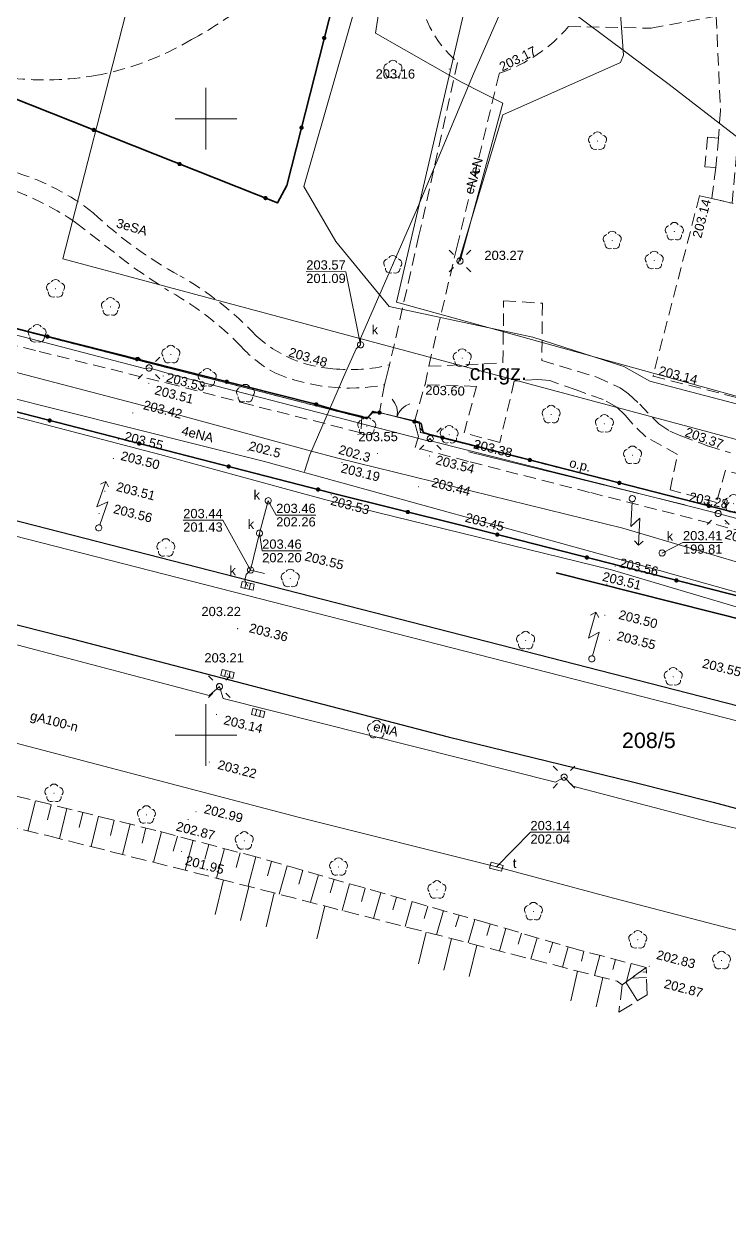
# Model space of a CAD drawing. Extents: x 0 to 7423283, y 0 to 5548300.
# Drawn here: x 7422185.2 to 7422242.5, y 5547711.2 to 5547807.7 of the extents above; entities that cross this region are included whole.
import ezdxf
from ezdxf.enums import TextEntityAlignment as Align

# ---------------------------------------------------------------- set-up
doc = ezdxf.new("R2010")
doc.units = 0
doc.header["$PDSIZE"] = 0.75
for name, pattern in [('PRZER1-1', [2, 1, -1]), ('PRZER2-1', [3, 2, -1]), ('PRZER2_5-1', [3.5, 2.5, -1])]:
    doc.linetypes.add(name, pattern=pattern)
doc.layers.get('0').update_dxf_attribs({"linetype": 'CONTINUOUS', "lineweight": 13})
for name, color, linetype, lineweight, true_color in [('BUBS04', 7, 'PRZER2-1', 18, 0x0a0909), ('BUBS05', 7, 'PRZER2-1', 18, 0x0a0909), ('EGBD03', 7, 'CONTINUOUS', 18, 0x008000), ('EGBD03_O', 7, 'CONTINUOUS', 18, 0x008000), ('EGBP04', 7, 'CONTINUOUS', 18, 0x008000), ('EGBU01', 7, 'PRZER1-1', 18, 0x008000), ('OBOP02', 7, 'CONTINUOUS', 18, 0x008000), ('OBOP05_02', 7, 'CONTINUOUS', 18, 0x0a0909), ('OBOP05_02_O', 7, 'CONTINUOUS', 18, 0x0a0909), ('SUPE03_O', 1, 'CONTINUOUS', 18, 0xff0000), ('SUPE04', 1, 'CONTINUOUS', 18, 0xff0000), ('SUPE04_O', 1, 'CONTINUOUS', 18, 0xff0000), ('SUPG05_O', 7, 'CONTINUOUS', 18, 0xbfbf00), ('SUPK02', 7, 'CONTINUOUS', 18, 0x803300), ('SUPK03', 7, 'CONTINUOUS', 18, 0x803300), ('SUPT01', 7, 'CONTINUOUS', 18, 0xff9100), ('SUPW03', 5, 'CONTINUOUS', 18, 0x0000ff), ('SUUS05', 7, 'CONTINUOUS', 18, 0x0a0909), ('SUUS15', 7, 'CONTINUOUS', 18, 0xff9100), ('SUUS15_O', 7, 'CONTINUOUS', 18, 0xff9100)]:
    doc.layers.add(name, color=color, linetype=linetype, lineweight=lineweight, true_color=true_color)
for name, color, linetype, lineweight in [('BUBZ02', 7, 'PRZER2_5-1', 18), ('GSLKOC', 7, 'CONTINUOUS', 18), ('GTGETI_O', 7, 'CONTINUOUS', 18), ('KTCR02', 7, 'PRZER2-1', 18), ('KTKR01', 7, 'CONTINUOUS', 25), ('KTOK02', 7, 'CONTINUOUS', 18), ('KTOK05_01', 7, 'CONTINUOUS', 35), ('KTTR03', 7, 'CONTINUOUS', 35), ('RTPW02', 7, 'CONTINUOUS', 13), ('RTPW02_O', 7, 'CONTINUOUS', 13), ('SUSM', 7, 'CONTINUOUS', 18)]:
    doc.layers.add(name, color=color, linetype=linetype, lineweight=lineweight)
for name, color, linetype, true_color in [('SUPS01_03', 1, 'CONTINUOUS', 0xff0000), ('SUPS01_03_O', 1, 'CONTINUOUS', 0xff0000), ('SUPS01_05', 7, 'CONTINUOUS', 0x803300), ('SUPS01_05_O', 7, 'CONTINUOUS', 0x803300), ('SUPS01_07', 7, 'CONTINUOUS', 0xff9100), ('SUPS01_07_O', 7, 'CONTINUOUS', 0xff9100)]:
    doc.layers.add(name, color=color, linetype=linetype, true_color=true_color)
doc.styles.add('GEO-INFO', font='Arial')

# ---------------------------------------------------------------- blocks, each defined once
blk = doc.blocks.new('EPPGN')
blk.add_hatch(color=0).paths.add_polyline_path([(-0.09, 0), (-0.085595, -0.027812), (-0.072812, -0.052901), (-0.052901, -0.072812), (-0.027812, -0.085595), (0, -0.09), (0.027812, -0.085595), (0.052901, -0.072812), (0.072812, -0.052901), (0.085595, -0.027812), (0.09, 0), (0.085595, 0.027812), (0.072812, 0.052901), (0.052901, 0.072812), (0.027812, 0.085595), (0, 0.09), (-0.027812, 0.085595), (-0.052901, 0.072812), (-0.072812, 0.052901), (-0.085595, 0.027812)])
blk = doc.blocks.new('KOLO')
blk.add_hatch(color=0).paths.add_polyline_path([(0, 0.5), (-0.12941, 0.482963), (-0.25, 0.433013), (-0.353553, 0.353553), (-0.433013, 0.25), (-0.482963, 0.12941), (-0.5, 0), (-0.482963, -0.12941), (-0.433013, -0.25), (-0.353553, -0.353553), (-0.25, -0.433013), (-0.12941, -0.482963), (0, -0.5), (0.12941, -0.482963), (0.25, -0.433013), (0.353553, -0.353553), (0.433013, -0.25), (0.482963, -0.12941), (0.5, 0), (0.482963, 0.12941), (0.433013, 0.25), (0.353553, 0.353553), (0.25, 0.433013), (0.12941, 0.482963)])
blk = doc.blocks.new('SPDLP')
blk.add_hatch(color=0).paths.add_polyline_path([(-0.09, 0), (-0.085595, -0.027812), (-0.072812, -0.052901), (-0.052901, -0.072812), (-0.027812, -0.085595), (0, -0.09), (0.027812, -0.085595), (0.052901, -0.072812), (0.072812, -0.052901), (0.085595, -0.027812), (0.09, 0), (0.085595, 0.027812), (0.072812, 0.052901), (0.052901, 0.072812), (0.027812, 0.085595), (0, 0.09), (-0.027812, 0.085595), (-0.052901, 0.072812), (-0.072812, 0.052901), (-0.085595, 0.027812)])
at = {"color": 0}
for points in [[(-1.292703, 0.137547), (-1.355024, 0.389802), (-1.327532, 0.648184), (-1.213525, 0.881678), (-1.026689, 1.062258), (-0.78945, 1.168249), (-0.530282, 1.186929)], [(-0.268652, 1.271938), (-0.048001, 1.40916), (0.20623, 1.462858), (0.463525, 1.426585), (0.693003, 1.304695), (0.867117, 1.11182), (0.964971, 0.871109)], [(1.126667, 0.648554), (1.325358, 0.481106), (1.454989, 0.255912), (1.5, 0), (1.454989, -0.255912), (1.325358, -0.481106), (1.126667, -0.648554)], [(-0.530282, -1.186929), (-0.78945, -1.168249), (-1.026689, -1.062258), (-1.213525, -0.881678), (-1.327532, -0.648184), (-1.355024, -0.389802), (-1.292703, -0.137547)], [(0.964971, -0.871109), (0.867117, -1.11182), (0.693003, -1.304695), (0.463525, -1.426585), (0.20623, -1.462858), (-0.048001, -1.40916), (-0.268652, -1.271938)]]:
    blk.add_lwpolyline(points, dxfattribs=at)
blk = doc.blocks.new('POINT')
at = {"color": 0}
blk.add_point((0, 0), dxfattribs=at)
blk = doc.blocks.new('SUSM07_01')
at = {"color": 0}
for points in [[(6.793489, 2.104679), (7.5, 1.4), (6.793489, 0.695321)], [(0.5, 0), (4.5, 0), (3.1, 1.4), (7.5, 1.4)]]:
    blk.add_lwpolyline(points, dxfattribs=at)
blk.add_lwpolyline([(0.5, 0), (0.482963, -0.12941), (0.433013, -0.25), (0.353553, -0.353553), (0.25, -0.433013), (0.12941, -0.482963), (0, -0.5), (-0.12941, -0.482963), (-0.25, -0.433013), (-0.353553, -0.353553), (-0.433013, -0.25), (-0.482963, -0.12941), (-0.5, 0), (-0.482963, 0.12941), (-0.433013, 0.25), (-0.353553, 0.353553), (-0.25, 0.433013), (-0.12941, 0.482963), (0, 0.5), (0.12941, 0.482963), (0.25, 0.433013), (0.353553, 0.353553), (0.433013, 0.25), (0.482963, 0.12941)], close=True, dxfattribs=at)
blk = doc.blocks.new('OKRAG_PELNY')
at = {"color": 0}
blk.add_lwpolyline([(0.5, 0), (0.482963, -0.12941), (0.433013, -0.25), (0.353553, -0.353553), (0.25, -0.433013), (0.12941, -0.482963), (0, -0.5), (-0.12941, -0.482963), (-0.25, -0.433013), (-0.353553, -0.353553), (-0.433013, -0.25), (-0.482963, -0.12941), (-0.5, 0), (-0.482963, 0.12941), (-0.433013, 0.25), (-0.353553, 0.353553), (-0.25, 0.433013), (-0.12941, 0.482963), (0, 0.5), (0.12941, 0.482963), (0.25, 0.433013), (0.353553, 0.353553), (0.433013, 0.25), (0.482963, 0.12941)], close=True, dxfattribs=at)
blk = doc.blocks.new('PROSTOKAT2-1_PELNY')
at = {"color": 0}
blk.add_lwpolyline([(1, 0.5), (1, -0.5), (-1, -0.5), (-1, 0.5)], close=True, dxfattribs=at)
blk = doc.blocks.new('SUUS05')
at = {"color": 0}
blk.add_lwpolyline([(0.5, -0.25), (-0.5, -0.25), (-0.5, 0.25), (0.5, 0.25)], close=True, dxfattribs=at)
for points in [[(-0.175, -0.25), (-0.175, 0.25)], [(0.175, -0.25), (0.175, 0.25)]]:
    blk.add_lwpolyline(points, dxfattribs=at)
blk = doc.blocks.new('SUSM01_01')
at = {"color": 0}
for points in [[(-0.353553, 0.353553), (-0.212132, 0.212132)], [(0.353553, 0.353553), (0.212132, 0.212132)], [(-0.353553, -0.353553), (-0.212132, -0.212132)], [(0.353553, -0.353553), (0.212132, -0.212132)]]:
    blk.add_lwpolyline(points, dxfattribs=at)
blk.add_lwpolyline([(0.1, 0), (0.093969, -0.034202), (0.076604, -0.064279), (0.05, -0.086603), (0.025882, -0.096593), (0, -0.1), (-0.025882, -0.096593), (-0.05, -0.086603), (-0.073305, -0.068017), (-0.090097, -0.043388), (-0.098883, -0.014904), (-0.098883, 0.014904), (-0.090097, 0.043388), (-0.073305, 0.068017), (-0.05, 0.086603), (-0.022252, 0.097493), (0.007473, 0.09972), (0.036534, 0.093087), (0.062349, 0.078183), (0.082624, 0.056332), (0.095557, 0.029476)], close=True, dxfattribs=at)
blk = doc.blocks.new('SLBRA')
at = {"color": 0}
for points in [[(0, 0), (-0.068148, -0.517638), (-0.267949, -1), (-0.585786, -1.414214), (-1, -1.732051)], [(1, -1.732051), (0.585786, -1.414214), (0.267949, -1), (0.068148, -0.517638), (0, 0)]]:
    blk.add_lwpolyline(points, dxfattribs=at)

msp = doc.modelspace()

# ---------------------------------------------------------------- linework, layer by layer
at = {"color": 7, "linetype": 'Continuous', "lineweight": 13, "elevation": 100, "flags": 128}
for points in [[(7422200, 5547797.5), (7422200, 5547802.5)], [(7422197.5, 5547800), (7422202.5, 5547800)], [(7422200, 5547747.5), (7422200, 5547752.5)], [(7422197.5, 5547750), (7422202.5, 5547750)]]:
    msp.add_lwpolyline(points, dxfattribs=at)
at = {"layer": 'BUBS04', "color": 18, "linetype": 'PRZER2-1', "lineweight": 18, "ltscale": 0.5, "true_color": 0x0a0909, "elevation": 10.14}
msp.add_lwpolyline([(7422203.05, 5547809.14, -0.040637), (7422198.84, 5547806.42, -0.090223), (7422191, 5547803.5, -0.067583), (7422184.31, 5547803.28, -0.067284), (7422177.99, 5547804.78, -0.069462), (7422172.06, 5547808.08, -0.07021)], format="xyb", dxfattribs=at)
at = {"layer": 'BUBS05', "color": 18, "linetype": 'PRZER2-1', "lineweight": 18, "ltscale": 0.5, "true_color": 0x0a0909, "elevation": 10.14}
msp.add_lwpolyline([(7422240.08, 5547793.75), (7422236.3, 5547779.12), (7422248.05, 5547776.12), (7422249.9, 5547775.69), (7422261.65, 5547772.59), (7422265.42, 5547787.24), (7422254.01, 5547790.21), (7422251.52, 5547790.84), (7422242.73, 5547793.14), (7422241.08, 5547793.53)], close=True, dxfattribs=at)
at = {"layer": 'BUBZ02', "color": 7, "linetype": 'PRZER2_5-1', "lineweight": 18, "ltscale": 0.5, "elevation": 10.14}
for points in [[(7422117.27, 5547762.04), (7422122.75, 5547759.7), (7422128.72, 5547756.87), (7422130.58, 5547756.12), (7422140.51, 5547753.25), (7422149.71, 5547750.82), (7422160.94, 5547748.05), (7422166.68, 5547746.53), (7422171.56, 5547745.54), (7422187.15, 5547741.84), (7422201.04, 5547738.35), (7422233.39, 5547730.03), (7422233.8, 5547729.75), (7422235.74, 5547731.15)], [(7422235.74, 5547731.15), (7422230.43, 5547732.53), (7422222.96, 5547734.71), (7422204.26, 5547740.06), (7422195.93, 5547742.27), (7422183.79, 5547745.25), (7422172.92, 5547747.92), (7422165.33, 5547749.95), (7422145.69, 5547755.59), (7422143.24, 5547756.27), (7422137.57, 5547758.23), (7422130.84, 5547760.33), (7422122.04, 5547761.44), (7422117.27, 5547762.04)], [(7422166.68, 5547746.53), (7422171.56, 5547745.54), (7422187.15, 5547741.84), (7422201.04, 5547738.35), (7422233.39, 5547730.03), (7422233.8, 5547729.75), (7422233.53, 5547727.53)], [(7422233.53, 5547727.53), (7422235.83, 5547728.94), (7422235.74, 5547731.15)], [(7422235.74, 5547731.15), (7422233.8, 5547729.75), (7422233.53, 5547727.53)]]:
    msp.add_lwpolyline(points, dxfattribs=at)
at = {"layer": 'BUBZ02', "color": 7, "linetype": 'Continuous', "lineweight": 18, "elevation": 10.14, "flags": 128}
for points in [[(7422186.158, 5547744.669), (7422185.556, 5547742.218)], [(7422187.439, 5547744.354), (7422187.14, 5547743.134)], [(7422188.721, 5547744.04), (7422188.121, 5547741.596)], [(7422190.002, 5547743.725), (7422189.702, 5547742.5)], [(7422191.284, 5547743.411), (7422190.68, 5547740.953)], [(7422192.565, 5547743.096), (7422192.263, 5547741.864)], [(7422193.847, 5547742.781), (7422193.24, 5547740.31)], [(7422195.128, 5547742.467), (7422194.824, 5547741.228)], [(7422196.407, 5547742.143), (7422195.753, 5547739.678)], [(7422197.683, 5547741.805), (7422197.358, 5547740.581)], [(7422198.958, 5547741.467), (7422198.313, 5547739.035)], [(7422200.233, 5547741.128), (7422199.913, 5547739.921)], [(7422201.509, 5547740.79), (7422200.873, 5547738.392)], [(7422202.784, 5547740.452), (7422202.467, 5547739.258)], [(7422204.06, 5547740.113), (7422203.429, 5547737.736)], [(7422205.329, 5547739.754), (7422204.995, 5547738.586)], [(7422206.598, 5547739.391), (7422205.939, 5547737.09)], [(7422207.866, 5547739.028), (7422207.542, 5547737.895)], [(7422200.755, 5547735.445), (7422201.427, 5547738.25)], [(7422209.135, 5547738.665), (7422208.496, 5547736.432)], [(7422210.404, 5547738.302), (7422210.089, 5547737.203)], [(7422211.672, 5547737.939), (7422211.053, 5547735.775)], [(7422202.819, 5547734.951), (7422203.482, 5547737.722)], [(7422204.882, 5547734.456), (7422205.537, 5547737.193)], [(7422212.941, 5547737.576), (7422212.636, 5547736.511)], [(7422214.209, 5547737.214), (7422213.61, 5547735.117)], [(7422209.009, 5547733.468), (7422209.648, 5547736.136)], [(7422215.478, 5547736.851), (7422215.183, 5547735.82)], [(7422216.747, 5547736.488), (7422216.166, 5547734.46)], [(7422218.015, 5547736.125), (7422217.73, 5547735.128)], [(7422219.284, 5547735.762), (7422218.723, 5547733.802)], [(7422220.552, 5547735.399), (7422220.277, 5547734.436)], [(7422221.821, 5547735.036), (7422221.28, 5547733.145)], [(7422223.089, 5547734.672), (7422222.819, 5547733.745)], [(7422224.356, 5547734.303), (7422223.827, 5547732.489)], [(7422217.251, 5547731.445), (7422217.889, 5547734.017)], [(7422219.31, 5547730.934), (7422219.944, 5547733.488)], [(7422225.623, 5547733.933), (7422225.364, 5547733.047)], [(7422226.889, 5547733.563), (7422226.384, 5547731.832)], [(7422228.156, 5547733.194), (7422227.909, 5547732.348)], [(7422221.369, 5547730.422), (7422221.999, 5547732.96)], [(7422229.423, 5547732.824), (7422228.941, 5547731.174)], [(7422230.692, 5547732.462), (7422230.48, 5547731.647)], [(7422231.969, 5547732.13), (7422231.546, 5547730.504)], [(7422233.246, 5547731.798), (7422233.035, 5547730.987)], [(7422234.523, 5547731.466), (7422234.141, 5547729.996)], [(7422229.62, 5547728.437), (7422230.181, 5547730.855)], [(7422231.687, 5547727.957), (7422232.236, 5547730.327)], [(7422235.774, 5547730.325), (7422234.526, 5547730.274)], [(7422235.755, 5547730.79), (7422235.482, 5547730.778)], [(7422235.028, 5547728.448), (7422234.098, 5547729.965)]]:
    msp.add_lwpolyline(points, dxfattribs=at)
at = {"layer": 'EGBD03', "color": 96, "linetype": 'Continuous', "lineweight": 18, "true_color": 0x008000, "elevation": 10.3}
msp.add_lwpolyline([(7422194.39, 5548053.5), (7422184.85, 5548019.75), (7422176.11, 5547988.16), (7422167.47, 5547956.53), (7422158.84, 5547924.97), (7422141.62, 5547861.86), (7422133, 5547830.19), (7422129.27, 5547817.04), (7422126.26, 5547805.84), (7422124.29, 5547798.44), (7422132.45, 5547796.43), (7422153.04, 5547791.02), (7422213.07, 5547775.65), (7422213.56, 5547776.27), (7422217.32, 5547775.42), (7422217.41, 5547774.55), (7422245.94, 5547767.29), (7422273.72, 5547760.14), (7422301.4, 5547753.14), (7422329.11, 5547745.92)], dxfattribs=at)
at = {"layer": 'EGBU01', "color": 7, "linetype": 'Continuous', "lineweight": 18, "elevation": 10.17}
msp.add_lwpolyline([(7422194.39, 5548053.5), (7422184.85, 5548019.75), (7422176.11, 5547988.16), (7422167.47, 5547956.53), (7422158.84, 5547924.97), (7422141.62, 5547861.86), (7422133, 5547830.19), (7422129.27, 5547817.04), (7422126.26, 5547805.84), (7422124.29, 5547798.44), (7422132.45, 5547796.43), (7422153.04, 5547791.02), (7422213.07, 5547775.65), (7422213.56, 5547776.27), (7422217.32, 5547775.42), (7422217.41, 5547774.55), (7422245.94, 5547767.29), (7422273.72, 5547760.14), (7422301.4, 5547753.14), (7422329.11, 5547745.92)], dxfattribs=at)
at = {"layer": 'EGBU01', "color": 96, "linetype": 'PRZER1-1', "lineweight": 18, "ltscale": 0.5, "true_color": 0x008000, "elevation": 10.18}
msp.add_lwpolyline([(7422194.39, 5548053.5), (7422184.85, 5548019.75), (7422176.11, 5547988.16), (7422167.47, 5547956.53), (7422158.84, 5547924.97), (7422141.62, 5547861.86), (7422133, 5547830.19), (7422129.27, 5547817.04), (7422126.26, 5547805.84), (7422124.29, 5547798.44), (7422132.45, 5547796.43), (7422153.04, 5547791.02), (7422213.07, 5547775.65), (7422213.56, 5547776.27), (7422217.32, 5547775.42), (7422217.41, 5547774.55), (7422245.94, 5547767.29), (7422273.72, 5547760.14), (7422301.4, 5547753.14), (7422329.11, 5547745.92)], dxfattribs=at)
at = {"layer": 'GSLKOC', "color": 7, "linetype": 'PRZER2-1', "lineweight": 18, "ltscale": 0.5, "elevation": 10.18}
for points in [[(7422241.62, 5547798.42), (7422240.73, 5547798.49), (7422240.51, 5547796.11), (7422241.4, 5547796.04)], [(7422218.1, 5547779.92), (7422224.12, 5547780.19), (7422224.17, 5547785.22), (7422227.32, 5547785.04)], [(7422227.32, 5547785.04), (7422227.28, 5547780.38), (7422231.73, 5547779.04), (7422233.64, 5547778.17), (7422234.32, 5547777.67), (7422235.22, 5547776.84), (7422236.76, 5547775.25), (7422237.67, 5547774.65), (7422238.56, 5547774.28), (7422240.73, 5547773.46), (7422242.6, 5547772.89)], [(7422245.09, 5547770.68), (7422242.17, 5547771.48), (7422241.44, 5547768.87), (7422237.68, 5547769.9), (7422238.29, 5547772.76), (7422235.71, 5547774.19), (7422234.65, 5547775.22), (7422234.04, 5547775.95), (7422233.36, 5547776.59), (7422232.25, 5547777.22), (7422230.05, 5547778), (7422227.92, 5547778.75), (7422226.95, 5547778.84), (7422225.04, 5547778.72), (7422223.86, 5547773.74), (7422220.96, 5547774.51), (7422221.97, 5547778.29), (7422217.79, 5547778.43)]]:
    msp.add_lwpolyline(points, dxfattribs=at)
at = {"layer": 'KTCR02', "color": 7, "linetype": 'PRZER2-1', "lineweight": 18, "ltscale": 0.5, "elevation": 10.18}
for points in [[(7422217.19, 5547810.96, 0.197749), (7422220.44, 5547804.56), (7422217.3, 5547790.52), (7422214.91, 5547780.03), (7422214.49, 5547778.41), (7422214.09, 5547776.16), (7422216.94, 5547775.43), (7422217.79, 5547778.44), (7422218.1, 5547779.92), (7422220.37, 5547789.55), (7422223.83, 5547803.69, 0.137522), (7422229.44, 5547807.48), (7422236.15, 5547807.34), (7422241.43, 5547808.32), (7422241.78, 5547800.66), (7422241.62, 5547798.42), (7422241.4, 5547796.04), (7422241.08, 5547793.53), (7422242.73, 5547793.14), (7422243.36, 5547800.32), (7422243.48, 5547803.84), (7422243.22, 5547807.04), (7422242.98, 5547808.87)], [(7422184.47, 5547794.16, -0.060219), (7422189.41, 5547791.59), (7422194.16, 5547787.91), (7422196.71, 5547786.19, -0.075165), (7422202.89, 5547781.5, 0.08917), (7422205.61, 5547779.38, 0.148185), (7422214.49, 5547778.41), (7422214.91, 5547780.03, -0.087436), (7422210.31, 5547779.72, -0.170148), (7422204.07, 5547782.4, 0.075625), (7422197.88, 5547787.26, -0.063767), (7422190.86, 5547792.36, 0.095409), (7422184.63, 5547795.62)]]:
    msp.add_lwpolyline(points, format="xyb", dxfattribs=at)
for points in [[(7422214.09, 5547776.16), (7422213.56, 5547776.16), (7422213.03, 5547775.67), (7422212.67, 5547775.84), (7422212.58, 5547774.53), (7422203.66, 5547776.78), (7422197.64, 5547778.35), (7422186.17, 5547781.19), (7422169.49, 5547785.46), (7422155.05, 5547789.17), (7422146.04, 5547791.49), (7422135.37, 5547794.3), (7422126.15, 5547796.9), (7422124.02, 5547797.45)], [(7422457.33, 5547712.08), (7422406.19, 5547725.15), (7422369.24, 5547734.41), (7422333.85, 5547743.37), (7422307.72, 5547750.15), (7422302.81, 5547751.46), (7422285.03, 5547755.96), (7422266.57, 5547760.66), (7422259.79, 5547762.4), (7422249.65, 5547764.97), (7422231.15, 5547769.69), (7422221.31, 5547772.2), (7422217, 5547773.33), (7422217.26, 5547774.23), (7422216.94, 5547775.43)]]:
    msp.add_lwpolyline(points, dxfattribs=at)
at = {"layer": 'KTKR01', "color": 7, "linetype": 'Continuous', "lineweight": 25, "elevation": 10.18}
for points in [[(7422119.33, 5547784.07), (7422124.87, 5547782.7), (7422243.22, 5547752.37)], [(7422117.29, 5547776.26), (7422142.87, 5547769.55), (7422162.27, 5547764.63), (7422188.53, 5547757.97), (7422219.68, 5547749.87), (7422234.63, 5547746.22), (7422241.17, 5547744.57), (7422260.64, 5547739.34), (7422297.38, 5547729.93), (7422303.75, 5547728.29)]]:
    msp.add_lwpolyline(points, dxfattribs=at)
at = {"layer": 'KTOK02', "color": 7, "linetype": 'Continuous', "lineweight": 18, "elevation": 10.18}
msp.add_lwpolyline([(7422216.94, 5547775.43), (7422214.09, 5547776.16)], dxfattribs=at)
at = {"layer": 'KTOK05_01', "color": 7, "linetype": 'Continuous', "lineweight": 35, "elevation": 10.18}
for points in [[(7422155.04, 5547836.12), (7422154.66, 5547835.19), (7422153.97, 5547833.69), (7422149.04, 5547815.7), (7422205.82, 5547793.17), (7422206.58, 5547794.57), (7422210.73, 5547810.98), (7422211.17, 5547812.69)], [(7422134.54, 5547835.08), (7422134.49, 5547834.76), (7422134.34, 5547834.24), (7422133.86, 5547832.2), (7422124.29, 5547798.37), (7422143.68, 5547793.4), (7422162.16, 5547788.62), (7422208.7, 5547776.9), (7422210.67, 5547776.34), (7422212.67, 5547775.84), (7422213.03, 5547775.67), (7422213.56, 5547776.16), (7422214.09, 5547776.16)], [(7422514.27, 5547692.01), (7422469.44, 5547703.4), (7422404.99, 5547719.93), (7422336.73, 5547737.41), (7422329.36, 5547739.3), (7422290.25, 5547749.25), (7422220.69, 5547767.02), (7422210.25, 5547769.63), (7422167.25, 5547780.67), (7422121.96, 5547792.16)], [(7422222.04, 5547773.41), (7422220.05, 5547773.91), (7422218.06, 5547774.42), (7422217.65, 5547774.54), (7422217.47, 5547775.27), (7422216.94, 5547775.43)], [(7422222.04, 5547773.41), (7422312.77, 5547750.15), (7422339.52, 5547743.2)]]:
    msp.add_lwpolyline(points, dxfattribs=at)
at = {"layer": 'KTTR03', "color": 7, "linetype": 'Continuous', "lineweight": 35, "elevation": 10.18}
msp.add_lwpolyline([(7422303.11, 5547744.07), (7422291.12, 5547747.2), (7422263.2, 5547754.4), (7422228.44, 5547763.16)], dxfattribs=at)
at = {"layer": 'OBOP05_02', "color": 18, "linetype": 'Continuous', "lineweight": 18, "true_color": 0x0a0909, "elevation": 10.1}
msp.add_lwpolyline([(7422238.88, 5547768.68), (7422221.36, 5547772.97)], dxfattribs=at)
at = {"layer": 'SUPE04', "color": 1, "linetype": 'Continuous', "lineweight": 18, "true_color": 0xff0000, "elevation": 10.18}
for points in [[(7422288.39, 5547765.01), (7422236.05, 5547778.7), (7422233.92, 5547779.89), (7422226.55, 5547782.27), (7422214.88, 5547784.78), (7422210.55, 5547790.04), (7422207.94, 5547794.51), (7422212.37, 5547809.88), (7422212.13, 5547810.53), (7422212.29, 5547811.96), (7422215.28, 5547825.1), (7422200.33, 5547829.49), (7422194.18, 5547898.34), (7422189.77, 5547899.64)], [(7422291.73, 5547766.29), (7422292.12, 5547768.56), (7422290.51, 5547770.29), (7422288.1, 5547768.72), (7422287.38, 5547765.96), (7422278.46, 5547768.2), (7422245.21, 5547776.9), (7422215.48, 5547785.12), (7422222.18, 5547813.96), (7422221.2, 5547816.78), (7422217.99, 5547825.62), (7422201.94, 5547830.14), (7422204.35, 5547837.48), (7422207.14, 5547836.95)], [(7422150.97, 5547836.88), (7422153.52, 5547836.19), (7422164.83, 5547828.22), (7422169.25, 5547825.66), (7422171.45, 5547825.08), (7422182.3, 5547820.37), (7422190.19, 5547817.29), (7422192.41, 5547817.12), (7422197.29, 5547815.28), (7422205.98, 5547813.17), (7422214.41, 5547811.17), (7422213.77, 5547806.95), (7422220.74, 5547802.96), (7422224.12, 5547801.26), (7422220.63, 5547788.46)], [(7422233.51, 5547810.73), (7422233.89, 5547805.16), (7422233.67, 5547804.55), (7422224.11, 5547800.31), (7422220.47, 5547788.25)], [(7422158.09, 5547789.22), (7422157.25, 5547784.33), (7422157.5, 5547783.97), (7422167.04, 5547781.65), (7422204.75, 5547772.2), (7422235.97, 5547763.6), (7422244.33, 5547761.25), (7422284.48, 5547751.18), (7422303.02, 5547746.41), (7422347.7, 5547735.32), (7422389.6, 5547725.27), (7422431.03, 5547714.29), (7422474, 5547703.15), (7422498.98, 5547696.6), (7422504.77, 5547695.04), (7422521.48, 5547690.69), (7422579.57, 5547675.76), (7422612.83, 5547667.05), (7422626.65, 5547663.63)], [(7422158.09, 5547789.22), (7422161.92, 5547788.35), (7422170.59, 5547786.07), (7422170.89, 5547786.12), (7422171.12, 5547785.96), (7422195.12, 5547779.7), (7422195.39, 5547779.78), (7422197.13, 5547779.29), (7422218.03, 5547773.88), (7422218.22, 5547774.05), (7422218.34, 5547773.83), (7422241.59, 5547767.97), (7422258.83, 5547763.35), (7422259.11, 5547763.42), (7422259.31, 5547763.25), (7422261.22, 5547762.7), (7422275.7, 5547759.01), (7422285.07, 5547756.49), (7422285.32, 5547756.61), (7422285.53, 5547756.52), (7422293.79, 5547754.41), (7422302.78, 5547752.31), (7422313.12, 5547749.71), (7422334.59, 5547744.01)], [(7422178.67, 5547758.9), (7422200.26, 5547753.22), (7422201.1, 5547753.93), (7422201.41, 5547752.96), (7422228.37, 5547746.19), (7422229.08, 5547746.59), (7422229.79, 5547745.85), (7422240.73, 5547742.98), (7422246.15, 5547741.7)]]:
    msp.add_lwpolyline(points, dxfattribs=at)
at = {"layer": 'SUPK02', "color": 36, "linetype": 'Continuous', "lineweight": 18, "true_color": 0x803300, "elevation": 10.18}
msp.add_lwpolyline([(7422203.39, 5547762.1), (7422203.17, 5547762.56), (7422203.27, 5547763.03), (7422203.63, 5547763.39), (7422204.75, 5547763.11)], dxfattribs=at)
at = {"layer": 'SUPK03', "color": 36, "linetype": 'Continuous', "lineweight": 18, "true_color": 0x803300, "elevation": 10.18}
for points in [[(7422208, 5547771.38), (7422208.45, 5547772.72), (7422211.35, 5547779.48), (7422212.19, 5547781.32), (7422212.56, 5547781.66), (7422212.55, 5547782.16), (7422217.17, 5547792.76), (7422221.73, 5547803.63), (7422223.98, 5547808.76), (7422233.19, 5547830.8), (7422233.64, 5547831.06), (7422233.49, 5547831.52), (7422235.26, 5547836.05), (7422238.51, 5547843.66)], [(7422118.809, 5547796.599), (7422125.376, 5547794.812), (7422148.101, 5547789.004), (7422163.075, 5547785.032), (7422197.16, 5547776.131), (7422208.458, 5547773.069), (7422210.718, 5547772.454), (7422233.848, 5547766.79), (7422245.164, 5547763.428), (7422261.281, 5547759.356), (7422282.422, 5547753.949), (7422303.404, 5547748.9), (7422322.299, 5547744.254), (7422325.526, 5547743.538), (7422327.495, 5547746.718), (7422328.219, 5547742.936), (7422362.747, 5547734.297), (7422381.718, 5547729.489), (7422394.541, 5547726.429), (7422458.321, 5547710.026), (7422479.494, 5547704.703), (7422500.137, 5547699.06)], [(7422117.891, 5547793.221), (7422124.484, 5547791.428), (7422147.219, 5547785.616), (7422162.185, 5547781.648), (7422196.26, 5547772.749), (7422207.542, 5547769.691), (7422209.842, 5547769.066), (7422232.932, 5547763.41), (7422244.236, 5547760.052), (7422260.419, 5547755.964), (7422281.578, 5547750.551), (7422302.576, 5547745.5), (7422321.501, 5547740.846), (7422325.213, 5547740.022), (7422361.893, 5547730.903), (7422380.882, 5547726.091), (7422393.699, 5547723.031), (7422457.459, 5547706.634), (7422478.606, 5547701.317), (7422500.763, 5547695.26), (7422501.858, 5547695.999)], [(7422205.06, 5547769.01), (7422204.35, 5547766.37), (7422203.63, 5547763.39)]]:
    msp.add_lwpolyline(points, dxfattribs=at)
at = {"layer": 'SUPS01_05_O', "color": 36, "linetype": 'Continuous', "lineweight": 9, "true_color": 0x803300, "elevation": 10.8, "flags": 128}
for points in [[(7422208.15, 5547787.593), (7422211.353, 5547787.592), (7422212.56, 5547781.66)], [(7422208.15, 5547787.593), (7422211.353, 5547787.592)], [(7422208.913, 5547767.842), (7422205.71, 5547767.843), (7422205.06, 5547769.01)], [(7422205.71, 5547767.843), (7422208.913, 5547767.842)], [(7422198.16, 5547767.423), (7422201.363, 5547767.422), (7422203.63, 5547763.39)], [(7422198.16, 5547767.423), (7422201.363, 5547767.422)], [(7422207.773, 5547764.942), (7422204.57, 5547764.942), (7422204.35, 5547766.37)], [(7422241.933, 5547765.632), (7422238.73, 5547765.633), (7422237.04, 5547764.77)], [(7422238.73, 5547765.633), (7422241.933, 5547765.632)], [(7422204.57, 5547764.942), (7422207.773, 5547764.942)]]:
    msp.add_lwpolyline(points, dxfattribs=at)
at = {"layer": 'SUPS01_07_O', "color": 30, "linetype": 'Continuous', "lineweight": 9, "true_color": 0xff9100, "elevation": 10.8, "flags": 128}
for points in [[(7422229.553, 5547742.112), (7422226.35, 5547742.113), (7422223.58, 5547739.32)], [(7422226.35, 5547742.113), (7422229.553, 5547742.112)]]:
    msp.add_lwpolyline(points, dxfattribs=at)
at = {"layer": 'SUPT01', "color": 30, "linetype": 'Continuous', "lineweight": 18, "true_color": 0xff9100, "elevation": 10.18}
for points in [[(7422168.68, 5547753.51), (7422207.6, 5547743.31), (7422223.58, 5547739.32)], [(7422223.58, 5547739.32), (7422233.1, 5547736.78), (7422247.12, 5547733.12), (7422278.57, 5547725.25), (7422292.94, 5547721.56)]]:
    msp.add_lwpolyline(points, dxfattribs=at)
at = {"layer": 'SUPW03', "color": 5, "linetype": 'Continuous', "lineweight": 18, "true_color": 0x0000ff, "elevation": 10.18}
for points in [[(7422200.79, 5547836.95), (7422198.5, 5547828.03), (7422225.56, 5547811.78), (7422237.6, 5547802.78), (7422249.88, 5547793.3), (7422272.15, 5547780.79), (7422273.42, 5547780.34), (7422277.08, 5547779.35), (7422301.95, 5547772.76), (7422346.86, 5547761.18), (7422382.52, 5547752.47), (7422407.19, 5547745.54), (7422452.62, 5547734.05), (7422484.15, 5547726.28), (7422500.44, 5547722.79), (7422508.83, 5547721.46)], [(7422302.14, 5547767.98), (7422271.46, 5547776.2), (7422269, 5547767.02), (7422188.4, 5547788.63), (7422198.5, 5547828.03)], [(7422136.06, 5547778.87), (7422172.19, 5547769.31), (7422253.25, 5547748.56), (7422278.37, 5547742.08), (7422303.46, 5547735.68), (7422317.61, 5547731.72), (7422322.83, 5547730.64), (7422341.18, 5547725.95), (7422346.12, 5547724.6), (7422363.28, 5547720.25), (7422376.04, 5547716.9), (7422407.29, 5547708.82), (7422426.87, 5547703.95)]]:
    msp.add_lwpolyline(points, dxfattribs=at)

# ---------------------------------------------------------------- block references
at = {"layer": 'EGBP04', "color": 96, "lineweight": 18, "true_color": 0x008000, "xscale": 0.5, "yscale": 0.5, "rotation": 90}
for p in [(7422213.07, 5547775.65, 10.32), (7422213.56, 5547776.27, 10.32), (7422217.32, 5547775.42, 10.32), (7422217.41, 5547774.55, 10.32), (7422201.04, 5547738.35, 10.32), (7422233.39, 5547730.03, 10.32)]:
    msp.add_blockref('EPPGN', p, dxfattribs=at)
at = {"layer": 'GSLKOC', "color": 7, "lineweight": 18, "xscale": 0.5, "yscale": 0.5, "rotation": 90}
msp.add_blockref('POINT', (7422221.41, 5547778.8, 10.18), dxfattribs=at)
at = {"layer": 'KTOK02', "color": 7, "lineweight": 18, "xscale": 0.75, "yscale": 0.75, "rotation": 165.6331167864485}
msp.add_blockref('SLBRA', (7422215.515, 5547775.795, 10.18), dxfattribs=at)
at = {"layer": 'KTOK05_01', "color": 7, "lineweight": 35, "xscale": 0.35, "yscale": 0.35, "rotation": 90}
for p in [(7422209.608, 5547806.545, 10.18), (7422190.897, 5547799.091, 10.18), (7422207.77, 5547799.274, 10.18), (7422197.868, 5547796.325, 10.18), (7422204.839, 5547793.559, 10.18), (7422187.145, 5547782.328, 10.18), (7422194.417, 5547780.497, 10.18), (7422201.69, 5547778.665, 10.18), (7422208.961, 5547776.826, 10.18), (7422187.32, 5547775.517, 10.18), (7422214.09, 5547776.16, 10.18), (7422216.94, 5547775.43, 10.18), (7422194.585, 5547773.652, 10.18), (7422219.21, 5547774.125, 10.18), (7422222.04, 5547773.41, 10.18), (7422222.04, 5547773.41, 10.18), (7422201.849, 5547771.787, 10.18), (7422226.303, 5547772.317, 10.18), (7422209.113, 5547769.922, 10.18), (7422233.568, 5547770.455, 10.18), (7422216.388, 5547768.096, 10.18), (7422240.833, 5547768.592, 10.18), (7422223.66, 5547766.261, 10.18), (7422230.927, 5547764.405, 10.18), (7422238.193, 5547762.549, 10.18)]:
    msp.add_blockref('KOLO', p, dxfattribs=at)
at = {"layer": 'OBOP02', "color": 96, "lineweight": 18, "true_color": 0x008000, "xscale": 0.5, "yscale": 0.5, "rotation": 90}
for p in [(7422215.19, 5547804, 10.12), (7422231.8, 5547798.18, 10.12), (7422238.03, 5547790.84, 10.12), (7422232.99, 5547790.13, 10.12), (7422236.4, 5547788.5, 10.12), (7422215.17, 5547788.15, 10.12), (7422187.8, 5547786.21, 10.12), (7422192.25, 5547784.74, 10.12), (7422186.3, 5547782.56, 10.12), (7422197.16, 5547780.87, 10.12), (7422220.81, 5547780.58, 10.12), (7422200.11, 5547778.98, 10.12), (7422203.21, 5547777.7, 10.12), (7422228.03, 5547776, 10.12), (7422213.06, 5547775.05, 10.12), (7422232.35, 5547775.25, 10.12), (7422219.75, 5547774.37, 10.12), (7422234.64, 5547772.7, 10.12), (7422242.83, 5547768.77, 10.12), (7422196.75, 5547765.18, 10.12), (7422206.85, 5547762.71, 10.12), (7422225.96, 5547757.67, 10.12), (7422237.94, 5547754.73, 10.12), (7422213.86, 5547750.45, 10.12), (7422187.67, 5547745.28, 10.12), (7422195.17, 5547743.52, 10.12), (7422203.12, 5547741.42, 10.12), (7422210.77, 5547739.3, 10.12), (7422218.76, 5547737.44, 10.12), (7422226.59, 5547735.68, 10.12), (7422235.06, 5547733.4, 10.12), (7422241.86, 5547731.71, 10.12)]:
    msp.add_blockref('SPDLP', p, dxfattribs=at)
at = {"layer": 'RTPW02', "color": 7, "lineweight": 13, "xscale": 0.09, "yscale": 0.09, "rotation": 90}
for p in [(7422219.76, 5547804.03, 10.2), (7422223.83, 5547803.69, 10.2), (7422240.08, 5547793.75, 10.2), (7422220.63, 5547788.46, 10.2), (7422206.96, 5547780.53, 10.2), (7422195.37, 5547778.53, 10.2), (7422196.53, 5547779.13, 10.2), (7422217.79, 5547778.44, 10.2), (7422236.3, 5547779.12, 10.2), (7422194.08, 5547776.13, 10.2), (7422192.91, 5547774, 10.2), (7422212.35, 5547774.38, 10.2), (7422218.16, 5547772.64, 10.2), (7422221.36, 5547772.97, 10.2), (7422240.73, 5547773.46, 10.2), (7422192.49, 5547772.43, 10.2), (7422211.05, 5547772.12, 10.2), (7422191.8, 5547769.79, 10.2), (7422217.27, 5547770.14, 10.2), (7422210.18, 5547769.49, 10.2), (7422191.33, 5547767.98, 10.2), (7422238.88, 5547768.68, 10.2), (7422220.69, 5547767.02, 10.2), (7422242.22, 5547767.15, 10.2), (7422241.57, 5547766.21, 10.2), (7422205.12, 5547763.96, 10.2), (7422233.22, 5547763.71, 10.2), (7422232.56, 5547762.25, 10.2), (7422232.39, 5547759.72, 10.2), (7422202.58, 5547758.63, 10.2), (7422232.76, 5547757.69, 10.2), (7422200.86, 5547751.67, 10.2), (7422200.27, 5547747.81, 10.2), (7422199.2, 5547743.77, 10.2), (7422198.56, 5547743.15, 10.2), (7422198.03, 5547740.56, 10.2), (7422235.99, 5547731.24, 10.2)]:
    msp.add_blockref('KOLO', p, dxfattribs=at)
at = {"layer": 'SUPS01_03', "color": 1, "lineweight": 5, "true_color": 0xff0000, "xscale": 0.09, "yscale": 0.09, "rotation": 90}
for p in [(7422203.42, 5547773.07, 10.24), (7422213.94, 5547772.84, 10.24)]:
    msp.add_blockref('KOLO', p, dxfattribs=at)
at = {"layer": 'SUPS01_05', "color": 36, "lineweight": 5, "true_color": 0x803300, "xscale": 0.09, "yscale": 0.09, "rotation": 90}
for p in [(7422212.56, 5547781.66, 10.24), (7422205.06, 5547769.01, 10.24), (7422204.35, 5547766.37, 10.24), (7422237.04, 5547764.77, 10.24), (7422203.63, 5547763.39, 10.24), (7422203.39, 5547762.1, 10.24), (7422201.75, 5547754.95, 10.24)]:
    msp.add_blockref('KOLO', p, dxfattribs=at)
at = {"layer": 'SUPS01_07', "color": 30, "lineweight": 5, "true_color": 0xff9100, "xscale": 0.09, "yscale": 0.09, "rotation": 90}
msp.add_blockref('KOLO', (7422223.58, 5547739.32, 10.24), dxfattribs=at)
at = {"layer": 'SUSM', "color": 7, "lineweight": 18}
for name, p, xscale, yscale, rotation in [('SUSM01_01', (7422220.63, 5547788.46, 10.24), 2.5, 2.5, 90), ('OKRAG_PELNY', (7422220.63, 5547788.46, 10.24), 0.5, 0.5, 90), ('SUSM01_01', (7422195.39, 5547779.78, 10.24), 2.5, 2.5, 90), ('OKRAG_PELNY', (7422195.39, 5547779.78, 10.24), 0.5, 0.5, 90), ('SUSM01_01', (7422218.22, 5547774.05, 10.24), 2.5, 2.5, 90), ('OKRAG_PELNY', (7422218.22, 5547774.05, 10.24), 0.5, 0.5, 90), ('SUSM07_01', (7422191.3, 5547766.81, 10.24), 0.5, 0.5, 70.65545968551443), ('SUSM07_01', (7422234.62, 5547769.18, 10.24), 0.5, 0.5, 266.9870036603886), ('SUSM01_01', (7422241.59, 5547767.97, 10.24), 2.5, 2.5, 90), ('OKRAG_PELNY', (7422241.59, 5547767.97, 10.24), 0.5, 0.5, 90), ('SUSM07_01', (7422231.33, 5547756.18, 10.24), 0.5, 0.5, 74.44521746725269), ('SUSM01_01', (7422201.1, 5547753.93, 10.24), 2.5, 2.5, 90), ('OKRAG_PELNY', (7422201.1, 5547753.93, 10.24), 0.5, 0.5, 90), ('SUSM01_01', (7422229.08, 5547746.59, 10.24), 2.5, 2.5, 90), ('OKRAG_PELNY', (7422229.08, 5547746.59, 10.24), 0.5, 0.5, 90)]:
    msp.add_blockref(name, p, dxfattribs=dict(at, xscale=xscale, yscale=yscale, rotation=rotation))
at = {"layer": 'SUUS05', "color": 18, "lineweight": 18, "true_color": 0x0a0909}
for p, rotation in [((7422203.39, 5547762.1, 10.24), 347.9050197387167), ((7422201.75, 5547754.95, 10.24), 346.1026147790204), ((7422204.24, 5547751.78, 10.24), 346.1026147790204)]:
    msp.add_blockref('SUUS05', p, dxfattribs=dict(at, rotation=rotation))
at = {"layer": 'SUUS15', "color": 36, "lineweight": 18, "true_color": 0x803300, "xscale": 0.5, "yscale": 0.5, "rotation": 90}
for p in [(7422212.56, 5547781.66, 10.24), (7422205.06, 5547769.01, 10.24), (7422204.35, 5547766.37, 10.24), (7422237.04, 5547764.77, 10.24), (7422203.63, 5547763.39, 10.24)]:
    msp.add_blockref('OKRAG_PELNY', p, dxfattribs=at)
at = {"layer": 'SUUS15', "color": 30, "lineweight": 18, "true_color": 0xff9100, "xscale": 0.5, "yscale": 0.5, "rotation": 344.994867378671}
msp.add_blockref('PROSTOKAT2-1_PELNY', (7422223.58, 5547739.32, 10.24), dxfattribs=at)

# ---------------------------------------------------------------- texts
at = {"layer": 'EGBD03_O', "color": 96, "linetype": 'Continuous', "lineweight": 0, "true_color": 0x008000, "style": 'GEO-INFO'}
msp.add_text('208/5', height=1.25, dxfattribs=at).set_placement((7422235.96, 5547749.598, 10.8), align=Align.MIDDLE)
at = {"layer": 'GTGETI_O', "color": 7, "linetype": 'Continuous', "lineweight": 0, "style": 'GEO-INFO'}
msp.add_text('ch.gz.', height=1.25, rotation=359.99979, dxfattribs=at).set_placement((7422221.41, 5547778.8, 10.8))
at = {"layer": 'OBOP05_02_O', "color": 18, "linetype": 'Continuous', "lineweight": 0, "true_color": 0x0a0909, "style": 'GEO-INFO'}
msp.add_text('o.p.', height=0.75, rotation=346.2411, dxfattribs=at).set_placement((7422230.298, 5547771.553, 10.8), align=Align.CENTER)
at = {"layer": 'RTPW02_O', "color": 7, "linetype": 'Continuous', "lineweight": 0, "style": 'GEO-INFO'}
for s, rotation, p in [('203.17', 26.43357, (7422224.055, 5547803.818, 10.8)), ('203.16', 359.99979, (7422213.78, 5547803.26, 10.8)), ('203.14', 75.51312, (7422240.21, 5547790.259, 10.8)), ('203.27', 359.99979, (7422222.61, 5547788.54, 10.8)), ('203.48', 343.487, (7422206.655, 5547780.744, 10.8)), ('203.53', 345.56382, (7422196.73, 5547778.68, 10.8)), ('203.51', 345.62532, (7422195.78, 5547777.66, 10.8)), ('203.60', 358.47247, (7422217.807, 5547777.612, 10.8)), ('203.42', 345.59797, (7422194.86, 5547776.45, 10.8)), ('203.55', 345.56773, (7422193.32, 5547773.91, 10.8)), ('203.55', 359.99979, (7422212.38, 5547773.84, 10.8)), ('203.37', 340.62726, (7422238.824, 5547774.268, 10.8)), ('203.38', 346.16073, (7422221.66, 5547773.27, 10.8)), ('203.50', 345.65365, (7422193.03, 5547772.33, 10.8)), ('203.54', 345.68007, (7422218.59, 5547771.99, 10.8)), ('203.19', 346.09863, (7422210.907, 5547771.325, 10.8)), ('203.44', 345.5341, (7422218.26, 5547770.18, 10.8)), ('203.51', 345.62532, (7422192.67, 5547769.82, 10.8)), ('203.53', 345.20253, (7422210.067, 5547768.695, 10.8)), ('203.28', 348.71877, (7422239.18, 5547768.98, 10.8)), ('203.56', 345.63521, (7422192.43, 5547768.02, 10.8)), ('203.45', 345.49962, (7422220.99, 5547767.32, 10.8)), ('203.54', 345.99893, (7422242.08, 5547765.95, 10.8)), ('203.55', 345.9965, (7422207.97, 5547764.18, 10.8)), ('203.56', 346.32492, (7422233.51, 5547763.64, 10.8)), ('203.51', 346.20031, (7422232.13, 5547762.53, 10.8)), ('203.50', 345.55161, (7422233.45, 5547759.44, 10.8)), ('203.36', 345.63838, (7422203.45, 5547758.36, 10.8)), ('203.55', 345.56773, (7422233.3, 5547757.72, 10.8)), ('203.55', 346.12557, (7422240.237, 5547755.492, 10.8)), ('203.14', 346.38202, (7422201.39, 5547750.89, 10.8)), ('203.22', 345.49716, (7422200.9, 5547747.27, 10.8)), ('202.99', 345.48552, (7422199.79, 5547743.68, 10.8)), ('202.87', 345.59062, (7422197.52, 5547742.27, 10.8)), ('201.95', 345.60366, (7422198.26, 5547739.5, 10.8)), ('202.83', 345.55983, (7422236.52, 5547731.85, 10.8)), ('202.87', 345.4553, (7422237.13, 5547729.5, 10.8))]:
    msp.add_text(s, height=0.75, rotation=rotation, dxfattribs=at).set_placement(p)
msp.add_text('203.14', height=0.75, rotation=345.67728, dxfattribs=at).set_placement((7422239.803, 5547778.438, 10.8), align=Align.RIGHT)
at = {"layer": 'SUPE03_O', "color": 1, "linetype": 'Continuous', "lineweight": 0, "true_color": 0xff0000, "style": 'GEO-INFO'}
msp.add_text('3eSA', height=0.75, rotation=343.82535, dxfattribs=at).set_placement((7422192.66, 5547791.21, 10.8))
at = {"layer": 'SUPE04_O', "color": 1, "linetype": 'Continuous', "lineweight": 0, "true_color": 0xff0000, "style": 'GEO-INFO'}
for s, rotation, p in [('eN', 74.41886, (7422222.14, 5547795.44, 10.8)), ('eNA', 73.2683, (7422221.68, 5547793.81, 10.8)), ('4eNA', 345.96355, (7422197.97, 5547774.36, 10.8)), ('eNA', 346.12608, (7422213.53, 5547750.37, 10.8))]:
    msp.add_text(s, height=0.75, rotation=rotation, dxfattribs=at).set_placement(p)
at = {"layer": 'SUPG05_O', "color": 18, "linetype": 'Continuous', "lineweight": 0, "true_color": 0x0a0909, "style": 'GEO-INFO'}
msp.add_text('gA100-n', height=0.75, rotation=345.51672, dxfattribs=at).set_placement((7422185.68, 5547751.25, 10.8))
at = {"layer": 'SUPS01_03_O', "color": 1, "linetype": 'Continuous', "lineweight": 0, "true_color": 0xff0000, "style": 'GEO-INFO'}
msp.add_text('202.5', height=0.75, rotation=345.49213, dxfattribs=at).set_placement((7422203.516, 5547773.493, 10.8), align=Align.MIDDLE_LEFT)
msp.add_text('202.3', height=0.75, rotation=344.24863, dxfattribs=at).set_placement((7422210.71, 5547772.836, 10.8))
at = {"layer": 'SUPS01_05_O', "color": 36, "linetype": 'Continuous', "lineweight": 0, "true_color": 0x803300, "style": 'GEO-INFO'}
for s, p in [('203.57', (7422208.15, 5547787.765)), ('201.09', (7422208.15, 5547786.67)), ('203.44', (7422198.16, 5547767.595)), ('203.46', (7422205.71, 5547768.015)), ('201.43', (7422198.16, 5547766.5)), ('202.26', (7422205.71, 5547766.92)), ('203.41', (7422238.73, 5547765.805)), ('203.46', (7422204.57, 5547765.115)), ('199.81', (7422238.73, 5547764.71)), ('202.20', (7422204.57, 5547764.02)), ('203.22', (7422199.64, 5547759.65, 10.8)), ('203.21', (7422199.88, 5547755.89, 10.8))]:
    msp.add_text(s, height=0.75, rotation=359.99979, dxfattribs=at).set_placement(p)
at = {"layer": 'SUPS01_07_O', "color": 30, "linetype": 'Continuous', "lineweight": 0, "true_color": 0xff9100, "style": 'GEO-INFO'}
for s, p in [('203.14', (7422226.35, 5547742.285)), ('202.04', (7422226.35, 5547741.19))]:
    msp.add_text(s, height=0.75, rotation=359.99979, dxfattribs=at).set_placement(p)
at = {"layer": 'SUUS15_O', "color": 36, "linetype": 'Continuous', "lineweight": 0, "true_color": 0x803300, "style": 'GEO-INFO'}
for p in [(7422213.46, 5547782.51, 10.8), (7422203.87, 5547769.11, 10.8), (7422203.39, 5547766.73, 10.8), (7422237.41, 5547765.77, 10.8), (7422201.91, 5547762.97, 10.8)]:
    msp.add_text('k', height=0.75, rotation=359.99979, dxfattribs=at).set_placement(p)
at = {"layer": 'SUUS15_O', "color": 30, "linetype": 'Continuous', "lineweight": 0, "true_color": 0xff9100, "style": 'GEO-INFO'}
msp.add_text('t', height=0.75, rotation=359.99979, dxfattribs=at).set_placement((7422224.92, 5547739.23, 10.8))

doc.saveas('drawing.dxf')
